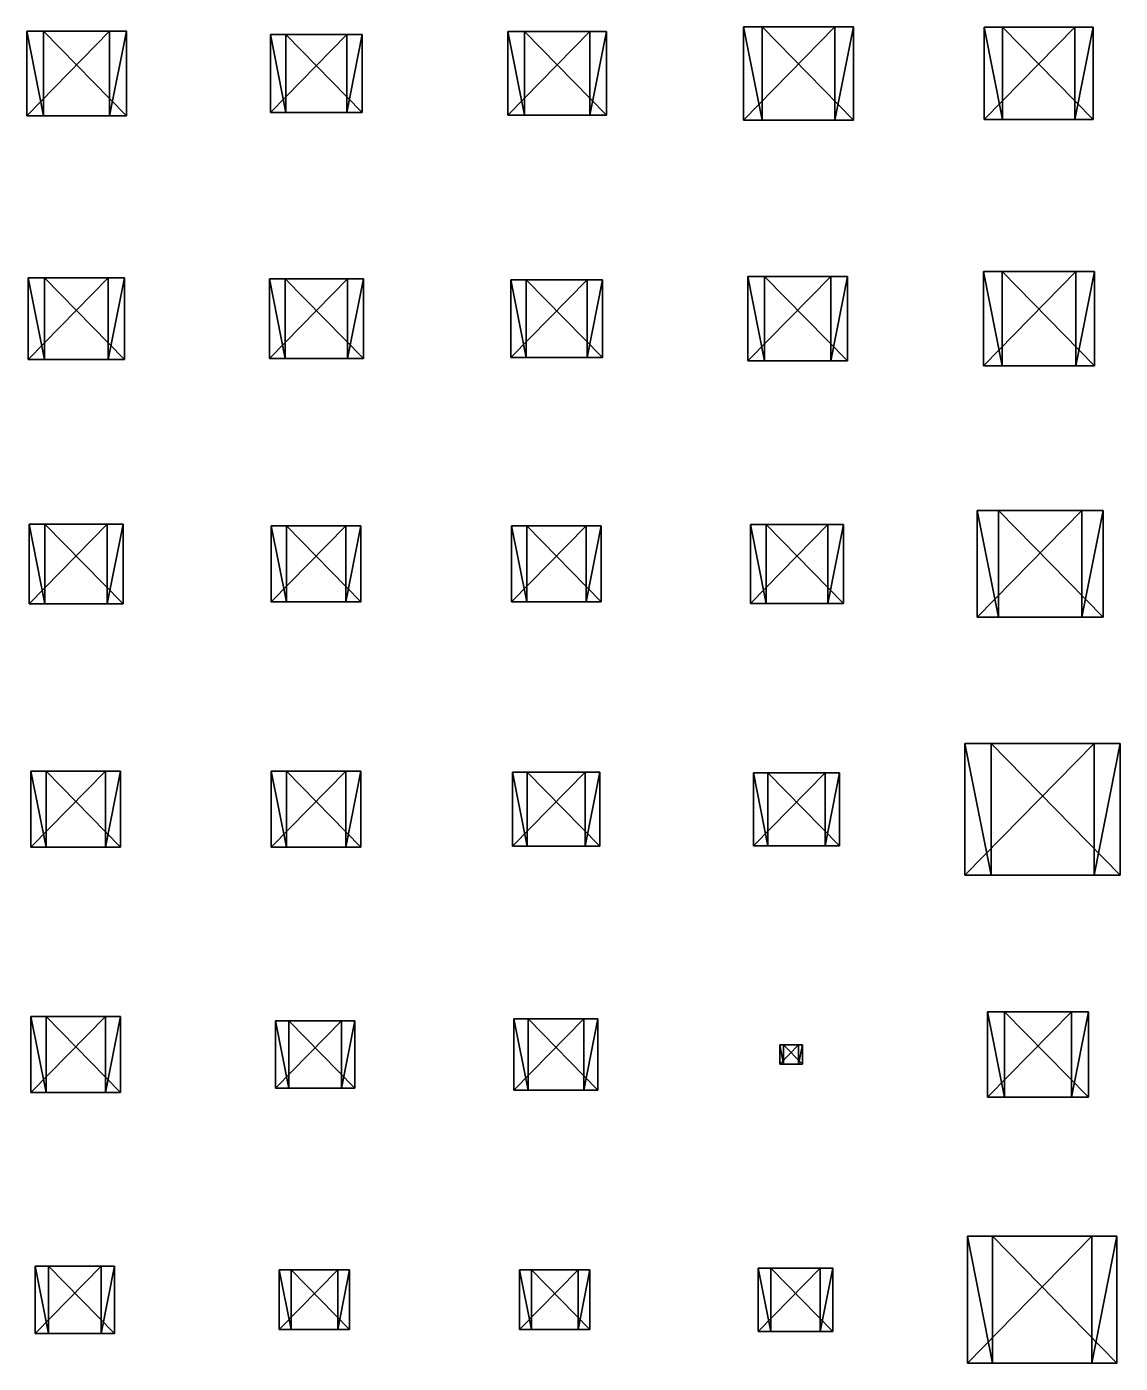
# Model space of a CAD drawing. Header units: metres. Extents: x -316 to 301, y -240 to 227.
# Drawn here: x -226 to -145.7, y -109.7 to -11.6 of the extents above; entities that cross this region are included whole.
import ezdxf

# ---------------------------------------------------------------- set-up
doc = ezdxf.new("R2010")
doc.units = ezdxf.units.M

msp = doc.modelspace()

# ---------------------------------------------------------------- linework, layer by layer
for points in [[(-173.40509, -18.423529, -445.40845), (-173.40509, -11.57647, -445.40845), (-166.69452, -11.57647, -446.76874), (-166.69441, -11.57637, -446.76865)], [(-172.0448, -18.423529, -438.69788), (-172.0448, -11.57647, -438.69788), (-173.40509, -11.57647, -445.40845), (-173.40498, -11.57637, -445.40836)], [(-173.40509, -11.57647, -445.40845), (-172.0448, -11.57647, -438.69788), (-165.33423, -11.57647, -440.05817), (-165.33412, -11.57637, -440.05807)], [(-165.33423, -11.57647, -440.05817), (-166.69452, -11.57647, -446.76874), (-173.40509, -11.57647, -445.40845), (-173.40498, -11.57637, -445.40836)], [(-166.69452, -11.57647, -446.76874), (-166.69452, -18.423529, -446.76874), (-173.40509, -18.423529, -445.40845), (-173.40498, -18.42343, -445.40836)], [(-173.40509, -11.57647, -445.40845), (-173.40509, -18.423529, -445.40845), (-172.0448, -18.423529, -438.69788), (-172.0447, -18.42343, -438.69778)], [(-165.33423, -18.423529, -440.05817), (-165.33423, -11.57647, -440.05817), (-172.0448, -11.57647, -438.69788), (-172.0447, -11.57637, -438.69778)], [(-172.0448, -11.57647, -438.69788), (-172.0448, -18.423529, -438.69788), (-165.33423, -18.423529, -440.05817), (-165.33412, -18.42343, -440.05807)], [(-166.69452, -18.423529, -446.76874), (-166.69452, -11.57647, -446.76874), (-165.33423, -11.57647, -440.05817), (-165.33412, -11.57637, -440.05807)], [(-165.33423, -11.57647, -440.05817), (-165.33423, -18.423529, -440.05817), (-166.69452, -18.423529, -446.76874), (-166.69441, -18.42343, -446.76865)], [(-155.72931, -18.388235, -448.99152), (-155.72931, -11.611765, -448.99152), (-149.08792, -11.611765, -450.3378), (-149.08781, -11.611665, -450.3377)], [(-154.38303, -18.388235, -442.35013), (-154.38303, -11.611765, -442.35013), (-155.72931, -11.611765, -448.99152), (-155.7292, -11.611665, -448.99142)], [(-155.72931, -11.611765, -448.99152), (-154.38303, -11.611765, -442.35013), (-147.74164, -11.611765, -443.6964), (-147.74153, -11.611665, -443.69632)], [(-147.74164, -11.611765, -443.6964), (-149.08792, -11.611765, -450.3378), (-155.72931, -11.611765, -448.99152), (-155.7292, -11.611665, -448.99142)], [(-149.08792, -11.611765, -450.3378), (-149.08792, -18.388235, -450.3378), (-155.72931, -18.388235, -448.99152), (-155.7292, -18.388136, -448.99142)], [(-155.72931, -11.611765, -448.99152), (-155.72931, -18.388235, -448.99152), (-154.38303, -18.388235, -442.35013), (-154.38292, -18.388136, -442.35004)], [(-147.74164, -18.388235, -443.6964), (-147.74164, -11.611765, -443.6964), (-154.38303, -11.611765, -442.35013), (-154.38292, -11.611665, -442.35004)], [(-154.38303, -11.611765, -442.35013), (-154.38303, -18.388235, -442.35013), (-147.74164, -18.388235, -443.6964), (-147.74153, -18.388136, -443.69632)], [(-149.08792, -18.388235, -450.3378), (-149.08792, -11.611765, -450.3378), (-147.74164, -11.611765, -443.6964), (-147.74153, -11.611665, -443.69632)], [(-147.74164, -11.611765, -443.6964), (-147.74164, -18.388235, -443.6964), (-149.08792, -18.388235, -450.3378), (-149.08781, -18.388136, -450.3377)], [(-226.01736, -18.105883, -434.74344), (-226.01736, -11.894117, -434.74344), (-219.92943, -11.894117, -435.9775), (-219.92932, -11.894017, -435.97742)], [(-224.78328, -18.105883, -428.6555), (-224.78328, -11.894117, -428.6555), (-226.01736, -11.894117, -434.74344), (-226.01726, -11.894017, -434.74335)], [(-226.01736, -11.894117, -434.74344), (-224.78328, -11.894117, -428.6555), (-218.69534, -11.894117, -429.88956), (-218.69524, -11.894017, -429.88947)], [(-218.69534, -11.894117, -429.88956), (-219.92943, -11.894117, -435.9775), (-226.01736, -11.894117, -434.74344), (-226.01726, -11.894017, -434.74335)], [(-219.92943, -11.894117, -435.9775), (-219.92943, -18.105883, -435.9775), (-226.01736, -18.105883, -434.74344), (-226.01726, -18.105783, -434.74335)], [(-226.01736, -11.894117, -434.74344), (-226.01736, -18.105883, -434.74344), (-224.78328, -18.105883, -428.6555), (-224.78317, -18.105783, -428.6554)], [(-218.69534, -18.105883, -429.88956), (-218.69534, -11.894117, -429.88956), (-224.78328, -11.894117, -428.6555), (-224.78317, -11.894017, -428.6554)], [(-224.78328, -11.894117, -428.6555), (-224.78328, -18.105883, -428.6555), (-218.69534, -18.105883, -429.88956), (-218.69524, -18.105783, -429.88947)], [(-219.92943, -18.105883, -435.9775), (-219.92943, -11.894117, -435.9775), (-218.69534, -11.894117, -429.88956), (-218.69524, -11.894017, -429.88947)], [(-218.69534, -11.894117, -429.88956), (-218.69534, -18.105883, -429.88956), (-219.92943, -18.105883, -435.9775), (-219.92932, -18.105783, -435.97742)], [(-208.13405, -17.858824, -438.36856), (-208.13405, -12.141176, -438.36856), (-202.53038, -12.141176, -439.5045), (-202.53027, -12.141076, -439.5044)], [(-206.99812, -17.858824, -432.76486), (-206.99812, -12.141176, -432.76486), (-208.13405, -12.141176, -438.36856), (-208.13394, -12.141076, -438.36847)], [(-208.13405, -12.141176, -438.36856), (-206.99812, -12.141176, -432.76486), (-201.39445, -12.141176, -433.9008), (-201.39435, -12.141076, -433.9007)], [(-201.39445, -12.141176, -433.9008), (-202.53038, -12.141176, -439.5045), (-208.13405, -12.141176, -438.36856), (-208.13394, -12.141076, -438.36847)], [(-202.53038, -12.141176, -439.5045), (-202.53038, -17.858824, -439.5045), (-208.13405, -17.858824, -438.36856), (-208.13394, -17.858725, -438.36847)], [(-208.13405, -12.141176, -438.36856), (-208.13405, -17.858824, -438.36856), (-206.99812, -17.858824, -432.76486), (-206.99802, -17.858725, -432.76477)], [(-201.39445, -17.858824, -433.9008), (-201.39445, -12.141176, -433.9008), (-206.99812, -12.141176, -432.76486), (-206.99802, -12.141076, -432.76477)], [(-206.99812, -12.141176, -432.76486), (-206.99812, -17.858824, -432.76486), (-201.39445, -17.858824, -433.9008), (-201.39435, -17.858725, -433.9007)], [(-202.53038, -17.858824, -439.5045), (-202.53038, -12.141176, -439.5045), (-201.39445, -12.141176, -433.9008), (-201.39435, -12.141076, -433.9007)], [(-201.39445, -12.141176, -433.9008), (-201.39445, -17.858824, -433.9008), (-202.53038, -17.858824, -439.5045), (-202.53027, -17.858725, -439.5044)], [(-190.7004, -18.07059, -441.90253), (-190.7004, -11.929412, -441.90253), (-184.68163, -11.929412, -443.1226), (-184.68152, -11.929312, -443.1225)], [(-189.48033, -18.07059, -435.88376), (-189.48033, -11.929412, -435.88376), (-190.7004, -11.929412, -441.90253), (-190.70029, -11.929312, -441.90244)], [(-190.7004, -11.929412, -441.90253), (-189.48033, -11.929412, -435.88376), (-183.46156, -11.929412, -437.10382), (-183.46146, -11.929312, -437.10373)], [(-183.46156, -11.929412, -437.10382), (-184.68163, -11.929412, -443.1226), (-190.7004, -11.929412, -441.90253), (-190.70029, -11.929312, -441.90244)], [(-184.68163, -11.929412, -443.1226), (-184.68163, -18.07059, -443.1226), (-190.7004, -18.07059, -441.90253), (-190.70029, -18.07049, -441.90244)], [(-190.7004, -11.929412, -441.90253), (-190.7004, -18.07059, -441.90253), (-189.48033, -18.07059, -435.88376), (-189.48022, -18.07049, -435.88367)], [(-183.46156, -18.07059, -437.10382), (-183.46156, -11.929412, -437.10382), (-189.48033, -11.929412, -435.88376), (-189.48022, -11.929312, -435.88367)], [(-189.48033, -11.929412, -435.88376), (-189.48033, -18.07059, -435.88376), (-183.46156, -18.07059, -437.10382), (-183.46146, -18.07049, -437.10373)], [(-184.68163, -18.07059, -443.1226), (-184.68163, -11.929412, -443.1226), (-183.46156, -11.929412, -437.10382), (-183.46146, -11.929312, -437.10373)], [(-183.46156, -11.929412, -437.10382), (-183.46156, -18.07059, -437.10382), (-184.68163, -18.07059, -443.1226), (-184.68152, -18.07049, -443.1225)], [(-224.78328, -18.105883, -428.6555), (-226.01736, -18.105883, -434.74344), (-219.92943, -18.105883, -435.9775), (-219.92932, -18.105783, -435.97742)], [(-219.92943, -18.105883, -435.9775), (-218.69534, -18.105883, -429.88956), (-224.78328, -18.105883, -428.6555), (-224.78317, -18.105783, -428.6554)], [(-206.99812, -17.858824, -432.76486), (-208.13405, -17.858824, -438.36856), (-202.53038, -17.858824, -439.5045), (-202.53027, -17.858725, -439.5044)], [(-202.53038, -17.858824, -439.5045), (-201.39445, -17.858824, -433.9008), (-206.99812, -17.858824, -432.76486), (-206.99802, -17.858725, -432.76477)], [(-189.48033, -18.07059, -435.88376), (-190.7004, -18.07059, -441.90253), (-184.68163, -18.07059, -443.1226), (-184.68152, -18.07049, -443.1225)], [(-184.68163, -18.07059, -443.1226), (-183.46156, -18.07059, -437.10382), (-189.48033, -18.07059, -435.88376), (-189.48022, -18.07049, -435.88367)], [(-172.0448, -18.423529, -438.69788), (-173.40509, -18.423529, -445.40845), (-166.69452, -18.423529, -446.76874), (-166.69441, -18.42343, -446.76865)], [(-166.69452, -18.423529, -446.76874), (-165.33423, -18.423529, -440.05817), (-172.0448, -18.423529, -438.69788), (-172.0447, -18.42343, -438.69778)], [(-154.38303, -18.388235, -442.35013), (-155.72931, -18.388235, -448.99152), (-149.08792, -18.388235, -450.3378), (-149.08781, -18.388136, -450.3377)], [(-149.08792, -18.388235, -450.3378), (-147.74164, -18.388235, -443.6964), (-154.38303, -18.388235, -442.35013), (-154.38292, -18.388136, -442.35004)], [(-225.9136, -36, -434.76443), (-225.9136, -30, -434.76443), (-220.0332, -30, -435.95645), (-220.0331, -29.9999, -435.95636)], [(-224.72159, -36, -428.88406), (-224.72159, -30, -428.88406), (-225.9136, -30, -434.76443), (-225.9135, -29.9999, -434.76434)], [(-225.9136, -30, -434.76443), (-224.72159, -30, -428.88406), (-218.84119, -30, -430.07608), (-218.84108, -29.9999, -430.076)], [(-218.84119, -30, -430.07608), (-220.0332, -30, -435.95645), (-225.9136, -30, -434.76443), (-225.9135, -29.9999, -434.76434)], [(-220.0332, -30, -435.95645), (-220.0332, -36, -435.95645), (-225.9136, -36, -434.76443), (-225.9135, -35.9999, -434.76434)], [(-225.9136, -30, -434.76443), (-225.9136, -36, -434.76443), (-224.72159, -36, -428.88406), (-224.72148, -35.9999, -428.88397)], [(-218.84119, -36, -430.07608), (-218.84119, -30, -430.07608), (-224.72159, -30, -428.88406), (-224.72148, -29.9999, -428.88397)], [(-224.72159, -30, -428.88406), (-224.72159, -36, -428.88406), (-218.84119, -36, -430.07608), (-218.84108, -35.9999, -430.076)], [(-220.0332, -36, -435.95645), (-220.0332, -30, -435.95645), (-218.84119, -30, -430.07608), (-218.84108, -29.9999, -430.076)], [(-218.84119, -30, -430.07608), (-218.84119, -36, -430.07608), (-220.0332, -36, -435.95645), (-220.0331, -35.9999, -435.95636)], [(-208.20322, -35.929413, -438.35452), (-208.20322, -30.070587, -438.35452), (-202.46118, -30.070587, -439.5185), (-202.46107, -30.070488, -439.5184)], [(-207.03925, -35.929413, -432.6125), (-207.03925, -30.070587, -432.6125), (-208.20322, -30.070587, -438.35452), (-208.20311, -30.070488, -438.35443)], [(-208.20322, -30.070587, -438.35452), (-207.03925, -30.070587, -432.6125), (-201.29721, -30.070587, -433.77646), (-201.2971, -30.070488, -433.77637)], [(-201.29721, -30.070587, -433.77646), (-202.46118, -30.070587, -439.5185), (-208.20322, -30.070587, -438.35452), (-208.20311, -30.070488, -438.35443)], [(-202.46118, -30.070587, -439.5185), (-202.46118, -35.929413, -439.5185), (-208.20322, -35.929413, -438.35452), (-208.20311, -35.929314, -438.35443)], [(-208.20322, -30.070587, -438.35452), (-208.20322, -35.929413, -438.35452), (-207.03925, -35.929413, -432.6125), (-207.03914, -35.929314, -432.6124)], [(-201.29721, -35.929413, -433.77646), (-201.29721, -30.070587, -433.77646), (-207.03925, -30.070587, -432.6125), (-207.03914, -30.070488, -432.6124)], [(-207.03925, -30.070587, -432.6125), (-207.03925, -35.929413, -432.6125), (-201.29721, -35.929413, -433.77646), (-201.2971, -35.929314, -433.77637)], [(-202.46118, -35.929413, -439.5185), (-202.46118, -30.070587, -439.5185), (-201.29721, -30.070587, -433.77646), (-201.2971, -30.070488, -433.77637)], [(-201.29721, -30.070587, -433.77646), (-201.29721, -35.929413, -433.77646), (-202.46118, -35.929413, -439.5185), (-202.46107, -35.929314, -439.5184)], [(-190.49284, -35.85882, -441.9446), (-190.49284, -30.141176, -441.9446), (-184.88918, -30.141176, -443.08054), (-184.88907, -30.141077, -443.08044)], [(-189.35692, -35.85882, -436.3409), (-189.35692, -30.141176, -436.3409), (-190.49284, -30.141176, -441.9446), (-190.49274, -30.141077, -441.94452)], [(-190.49284, -30.141176, -441.9446), (-189.35692, -30.141176, -436.3409), (-183.75325, -30.141176, -437.47684), (-183.75314, -30.141077, -437.47675)], [(-183.75325, -30.141176, -437.47684), (-184.88918, -30.141176, -443.08054), (-190.49284, -30.141176, -441.9446), (-190.49274, -30.141077, -441.94452)], [(-184.88918, -30.141176, -443.08054), (-184.88918, -35.85882, -443.08054), (-190.49284, -35.85882, -441.9446), (-190.49274, -35.858723, -441.94452)], [(-190.49284, -30.141176, -441.9446), (-190.49284, -35.85882, -441.9446), (-189.35692, -35.85882, -436.3409), (-189.35681, -35.858723, -436.34082)], [(-183.75325, -35.85882, -437.47684), (-183.75325, -30.141176, -437.47684), (-189.35692, -30.141176, -436.3409), (-189.35681, -30.141077, -436.34082)], [(-189.35692, -30.141176, -436.3409), (-189.35692, -35.85882, -436.3409), (-183.75325, -35.85882, -437.47684), (-183.75314, -35.858723, -437.47675)], [(-184.88918, -35.85882, -443.08054), (-184.88918, -30.141176, -443.08054), (-183.75325, -30.141176, -437.47684), (-183.75314, -30.141077, -437.47675)], [(-183.75325, -30.141176, -437.47684), (-183.75325, -35.85882, -437.47684), (-184.88918, -35.85882, -443.08054), (-184.88907, -35.858723, -443.08044)], [(-173.09377, -36.10588, -445.4716), (-173.09377, -29.894117, -445.4716), (-167.00583, -29.894117, -446.70566), (-167.00572, -29.894018, -446.70557)], [(-171.85968, -36.10588, -439.38364), (-171.85968, -29.894117, -439.38364), (-173.09377, -29.894117, -445.4716), (-173.09366, -29.894018, -445.4715)], [(-173.09377, -29.894117, -445.4716), (-171.85968, -29.894117, -439.38364), (-165.77174, -29.894117, -440.6177), (-165.77164, -29.894018, -440.6176)], [(-165.77174, -29.894117, -440.6177), (-167.00583, -29.894117, -446.70566), (-173.09377, -29.894117, -445.4716), (-173.09366, -29.894018, -445.4715)], [(-167.00583, -29.894117, -446.70566), (-167.00583, -36.10588, -446.70566), (-173.09377, -36.10588, -445.4716), (-173.09366, -36.10578, -445.4715)], [(-173.09377, -29.894117, -445.4716), (-173.09377, -36.10588, -445.4716), (-171.85968, -36.10588, -439.38364), (-171.85957, -36.10578, -439.38354)], [(-165.77174, -36.10588, -440.6177), (-165.77174, -29.894117, -440.6177), (-171.85968, -29.894117, -439.38364), (-171.85957, -29.894018, -439.38354)], [(-171.85968, -29.894117, -439.38364), (-171.85968, -36.10588, -439.38364), (-165.77174, -36.10588, -440.6177), (-165.77164, -36.10578, -440.6176)], [(-167.00583, -36.10588, -446.70566), (-167.00583, -29.894117, -446.70566), (-165.77174, -29.894117, -440.6177), (-165.77164, -29.894018, -440.6176)], [(-165.77174, -29.894117, -440.6177), (-165.77174, -36.10588, -440.6177), (-167.00583, -36.10588, -446.70566), (-167.00572, -36.10578, -446.70557)], [(-155.7985, -36.458824, -448.9775), (-155.7985, -29.541176, -448.9775), (-149.01874, -29.541176, -450.3518), (-149.01863, -29.541077, -450.3517)], [(-154.42416, -36.458824, -442.19775), (-154.42416, -29.541176, -442.19775), (-155.7985, -29.541176, -448.9775), (-155.79839, -29.541077, -448.97742)], [(-155.7985, -29.541176, -448.9775), (-154.42416, -29.541176, -442.19775), (-147.64441, -29.541176, -443.57205), (-147.6443, -29.541077, -443.57196)], [(-147.64441, -29.541176, -443.57205), (-149.01874, -29.541176, -450.3518), (-155.7985, -29.541176, -448.9775), (-155.79839, -29.541077, -448.97742)], [(-149.01874, -29.541176, -450.3518), (-149.01874, -36.458824, -450.3518), (-155.7985, -36.458824, -448.9775), (-155.79839, -36.458725, -448.97742)], [(-155.7985, -29.541176, -448.9775), (-155.7985, -36.458824, -448.9775), (-154.42416, -36.458824, -442.19775), (-154.42406, -36.458725, -442.19766)], [(-147.64441, -36.458824, -443.57205), (-147.64441, -29.541176, -443.57205), (-154.42416, -29.541176, -442.19775), (-154.42406, -29.541077, -442.19766)], [(-154.42416, -29.541176, -442.19775), (-154.42416, -36.458824, -442.19775), (-147.64441, -36.458824, -443.57205), (-147.6443, -36.458725, -443.57196)], [(-149.01874, -36.458824, -450.3518), (-149.01874, -29.541176, -450.3518), (-147.64441, -29.541176, -443.57205), (-147.6443, -29.541077, -443.57196)], [(-147.64441, -29.541176, -443.57205), (-147.64441, -36.458824, -443.57205), (-149.01874, -36.458824, -450.3518), (-149.01863, -36.458725, -450.3517)], [(-224.72159, -36, -428.88406), (-225.9136, -36, -434.76443), (-220.0332, -36, -435.95645), (-220.0331, -35.9999, -435.95636)], [(-220.0332, -36, -435.95645), (-218.84119, -36, -430.07608), (-224.72159, -36, -428.88406), (-224.72148, -35.9999, -428.88397)], [(-207.03925, -35.929413, -432.6125), (-208.20322, -35.929413, -438.35452), (-202.46118, -35.929413, -439.5185), (-202.46107, -35.929314, -439.5184)], [(-202.46118, -35.929413, -439.5185), (-201.29721, -35.929413, -433.77646), (-207.03925, -35.929413, -432.6125), (-207.03914, -35.929314, -432.6124)], [(-189.35692, -35.85882, -436.3409), (-190.49284, -35.85882, -441.9446), (-184.88918, -35.85882, -443.08054), (-184.88907, -35.858723, -443.08044)], [(-184.88918, -35.85882, -443.08054), (-183.75325, -35.85882, -437.47684), (-189.35692, -35.85882, -436.3409), (-189.35681, -35.858723, -436.34082)], [(-171.85968, -36.10588, -439.38364), (-173.09377, -36.10588, -445.4716), (-167.00583, -36.10588, -446.70566), (-167.00572, -36.10578, -446.70557)], [(-167.00583, -36.10588, -446.70566), (-165.77174, -36.10588, -440.6177), (-171.85968, -36.10588, -439.38364), (-171.85957, -36.10578, -439.38354)], [(-154.42416, -36.458824, -442.19775), (-155.7985, -36.458824, -448.9775), (-149.01874, -36.458824, -450.3518), (-149.01863, -36.458725, -450.3517)], [(-149.01874, -36.458824, -450.3518), (-147.64441, -36.458824, -443.57205), (-154.42416, -36.458824, -442.19775), (-154.42406, -36.458725, -442.19766)], [(-156.24817, -54.91765, -448.88635), (-156.24817, -47.08235, -448.88635), (-148.56906, -47.08235, -450.44296), (-148.56895, -47.082253, -450.44287)], [(-154.69153, -54.91765, -441.20724), (-154.69153, -47.08235, -441.20724), (-156.24817, -47.08235, -448.88635), (-156.24806, -47.082253, -448.88626)], [(-156.24817, -47.08235, -448.88635), (-154.69153, -47.08235, -441.20724), (-147.01242, -47.08235, -442.76385), (-147.01231, -47.082253, -442.76376)], [(-147.01242, -47.08235, -442.76385), (-148.56906, -47.08235, -450.44296), (-156.24817, -47.08235, -448.88635), (-156.24806, -47.082253, -448.88626)], [(-148.56906, -47.08235, -450.44296), (-148.56906, -54.91765, -450.44296), (-156.24817, -54.91765, -448.88635), (-156.24806, -54.91755, -448.88626)], [(-156.24817, -47.08235, -448.88635), (-156.24817, -54.91765, -448.88635), (-154.69153, -54.91765, -441.20724), (-154.69142, -54.91755, -441.20715)], [(-147.01242, -54.91765, -442.76385), (-147.01242, -47.08235, -442.76385), (-154.69153, -47.08235, -441.20724), (-154.69142, -47.082253, -441.20715)], [(-154.69153, -47.08235, -441.20724), (-154.69153, -54.91765, -441.20724), (-147.01242, -54.91765, -442.76385), (-147.01231, -54.91755, -442.76376)], [(-148.56906, -54.91765, -450.44296), (-148.56906, -47.08235, -450.44296), (-147.01242, -47.08235, -442.76385), (-147.01231, -47.082253, -442.76376)], [(-147.01242, -47.08235, -442.76385), (-147.01242, -54.91765, -442.76385), (-148.56906, -54.91765, -450.44296), (-148.56895, -54.91755, -450.44287)], [(-225.84442, -53.929413, -434.77847), (-225.84442, -48.070587, -434.77847), (-220.10239, -48.070587, -435.94244), (-220.10228, -48.070488, -435.94235)], [(-224.68045, -53.929413, -429.03644), (-224.68045, -48.070587, -429.03644), (-225.84442, -48.070587, -434.77847), (-225.84431, -48.070488, -434.77838)], [(-225.84442, -48.070587, -434.77847), (-224.68045, -48.070587, -429.03644), (-218.93842, -48.070587, -430.2004), (-218.93831, -48.070488, -430.20032)], [(-218.93842, -48.070587, -430.2004), (-220.10239, -48.070587, -435.94244), (-225.84442, -48.070587, -434.77847), (-225.84431, -48.070488, -434.77838)], [(-220.10239, -48.070587, -435.94244), (-220.10239, -53.929413, -435.94244), (-225.84442, -53.929413, -434.77847), (-225.84431, -53.929314, -434.77838)], [(-225.84442, -48.070587, -434.77847), (-225.84442, -53.929413, -434.77847), (-224.68045, -53.929413, -429.03644), (-224.68034, -53.929314, -429.03635)], [(-218.93842, -53.929413, -430.2004), (-218.93842, -48.070587, -430.2004), (-224.68045, -48.070587, -429.03644), (-224.68034, -48.070488, -429.03635)], [(-224.68045, -48.070587, -429.03644), (-224.68045, -53.929413, -429.03644), (-218.93842, -53.929413, -430.2004), (-218.93831, -53.929314, -430.20032)], [(-220.10239, -53.929413, -435.94244), (-220.10239, -48.070587, -435.94244), (-218.93842, -48.070587, -430.2004), (-218.93831, -48.070488, -430.20032)], [(-218.93842, -48.070587, -430.2004), (-218.93842, -53.929413, -430.2004), (-220.10239, -53.929413, -435.94244), (-220.10228, -53.929314, -435.94235)], [(-208.06485, -53.788235, -438.38257), (-208.06485, -48.211765, -438.38257), (-202.59953, -48.211765, -439.49045), (-202.59943, -48.211666, -439.49036)], [(-206.95699, -53.788235, -432.91727), (-206.95699, -48.211765, -432.91727), (-208.06485, -48.211765, -438.38257), (-208.06474, -48.211666, -438.38248)], [(-208.06485, -48.211765, -438.38257), (-206.95699, -48.211765, -432.91727), (-201.49167, -48.211765, -434.02515), (-201.49156, -48.211666, -434.02505)], [(-201.49167, -48.211765, -434.02515), (-202.59953, -48.211765, -439.49045), (-208.06485, -48.211765, -438.38257), (-208.06474, -48.211666, -438.38248)], [(-202.59953, -48.211765, -439.49045), (-202.59953, -53.788235, -439.49045), (-208.06485, -53.788235, -438.38257), (-208.06474, -53.788136, -438.38248)], [(-208.06485, -48.211765, -438.38257), (-208.06485, -53.788235, -438.38257), (-206.95699, -53.788235, -432.91727), (-206.95688, -53.788136, -432.91718)], [(-201.49167, -53.788235, -434.02515), (-201.49167, -48.211765, -434.02515), (-206.95699, -48.211765, -432.91727), (-206.95688, -48.211666, -432.91718)], [(-206.95699, -48.211765, -432.91727), (-206.95699, -53.788235, -432.91727), (-201.49167, -53.788235, -434.02515), (-201.49156, -53.788136, -434.02505)], [(-202.59953, -53.788235, -439.49045), (-202.59953, -48.211765, -439.49045), (-201.49167, -48.211765, -434.02515), (-201.49156, -48.211666, -434.02505)], [(-201.49167, -48.211765, -434.02515), (-201.49167, -53.788235, -434.02515), (-202.59953, -53.788235, -439.49045), (-202.59943, -53.788136, -439.49036)], [(-190.42366, -53.788235, -441.95862), (-190.42366, -48.211765, -441.95862), (-184.95834, -48.211765, -443.0665), (-184.95824, -48.211666, -443.0664)], [(-189.3158, -53.788235, -436.49332), (-189.3158, -48.211765, -436.49332), (-190.42366, -48.211765, -441.95862), (-190.42355, -48.211666, -441.95853)], [(-190.42366, -48.211765, -441.95862), (-189.3158, -48.211765, -436.49332), (-183.85048, -48.211765, -437.6012), (-183.85037, -48.211666, -437.6011)], [(-183.85048, -48.211765, -437.6012), (-184.95834, -48.211765, -443.0665), (-190.42366, -48.211765, -441.95862), (-190.42355, -48.211666, -441.95853)], [(-184.95834, -48.211765, -443.0665), (-184.95834, -53.788235, -443.0665), (-190.42366, -53.788235, -441.95862), (-190.42355, -53.788136, -441.95853)], [(-190.42366, -48.211765, -441.95862), (-190.42366, -53.788235, -441.95862), (-189.3158, -53.788235, -436.49332), (-189.31569, -53.788136, -436.49323)], [(-183.85048, -53.788235, -437.6012), (-183.85048, -48.211765, -437.6012), (-189.3158, -48.211765, -436.49332), (-189.31569, -48.211666, -436.49323)], [(-189.3158, -48.211765, -436.49332), (-189.3158, -53.788235, -436.49332), (-183.85048, -53.788235, -437.6012), (-183.85037, -53.788136, -437.6011)], [(-184.95834, -53.788235, -443.0665), (-184.95834, -48.211765, -443.0665), (-183.85048, -48.211765, -437.6012), (-183.85037, -48.211666, -437.6011)], [(-183.85048, -48.211765, -437.6012), (-183.85048, -53.788235, -437.6012), (-184.95834, -53.788235, -443.0665), (-184.95824, -53.788136, -443.0664)], [(-172.88625, -53.89412, -445.5136), (-172.88625, -48.10588, -445.5136), (-167.21338, -48.10588, -446.66357), (-167.21327, -48.10578, -446.66348)], [(-171.7363, -53.89412, -439.84076), (-171.7363, -48.10588, -439.84076), (-172.88625, -48.10588, -445.5136), (-172.88614, -48.10578, -445.51352)], [(-172.88625, -48.10588, -445.5136), (-171.7363, -48.10588, -439.84076), (-166.06343, -48.10588, -440.99072), (-166.06332, -48.10578, -440.99063)], [(-166.06343, -48.10588, -440.99072), (-167.21338, -48.10588, -446.66357), (-172.88625, -48.10588, -445.5136), (-172.88614, -48.10578, -445.51352)], [(-167.21338, -48.10588, -446.66357), (-167.21338, -53.89412, -446.66357), (-172.88625, -53.89412, -445.5136), (-172.88614, -53.89402, -445.51352)], [(-172.88625, -48.10588, -445.5136), (-172.88625, -53.89412, -445.5136), (-171.7363, -53.89412, -439.84076), (-171.73619, -53.89402, -439.84067)], [(-166.06343, -53.89412, -440.99072), (-166.06343, -48.10588, -440.99072), (-171.7363, -48.10588, -439.84076), (-171.73619, -48.10578, -439.84067)], [(-171.7363, -48.10588, -439.84076), (-171.7363, -53.89412, -439.84076), (-166.06343, -53.89412, -440.99072), (-166.06332, -53.89402, -440.99063)], [(-167.21338, -53.89412, -446.66357), (-167.21338, -48.10588, -446.66357), (-166.06343, -48.10588, -440.99072), (-166.06332, -48.10578, -440.99063)], [(-166.06343, -48.10588, -440.99072), (-166.06343, -53.89412, -440.99072), (-167.21338, -53.89412, -446.66357), (-167.21327, -53.89402, -446.66348)], [(-224.68045, -53.929413, -429.03644), (-225.84442, -53.929413, -434.77847), (-220.10239, -53.929413, -435.94244), (-220.10228, -53.929314, -435.94235)], [(-220.10239, -53.929413, -435.94244), (-218.93842, -53.929413, -430.2004), (-224.68045, -53.929413, -429.03644), (-224.68034, -53.929314, -429.03635)], [(-206.95699, -53.788235, -432.91727), (-208.06485, -53.788235, -438.38257), (-202.59953, -53.788235, -439.49045), (-202.59943, -53.788136, -439.49036)], [(-202.59953, -53.788235, -439.49045), (-201.49167, -53.788235, -434.02515), (-206.95699, -53.788235, -432.91727), (-206.95688, -53.788136, -432.91718)], [(-189.3158, -53.788235, -436.49332), (-190.42366, -53.788235, -441.95862), (-184.95834, -53.788235, -443.0665), (-184.95824, -53.788136, -443.0664)], [(-184.95834, -53.788235, -443.0665), (-183.85048, -53.788235, -437.6012), (-189.3158, -53.788235, -436.49332), (-189.31569, -53.788136, -436.49323)], [(-171.7363, -53.89412, -439.84076), (-172.88625, -53.89412, -445.5136), (-167.21338, -53.89412, -446.66357), (-167.21327, -53.89402, -446.66348)], [(-167.21338, -53.89412, -446.66357), (-166.06343, -53.89412, -440.99072), (-171.7363, -53.89412, -439.84076), (-171.73619, -53.89402, -439.84067)], [(-154.69153, -54.91765, -441.20724), (-156.24817, -54.91765, -448.88635), (-148.56906, -54.91765, -450.44296), (-148.56895, -54.91755, -450.44287)], [(-148.56906, -54.91765, -450.44296), (-147.01242, -54.91765, -442.76385), (-154.69153, -54.91765, -441.20724), (-154.69142, -54.91755, -441.20715)], [(-157.14754, -73.8353, -448.70404), (-157.14754, -64.1647, -448.70404), (-147.66971, -64.1647, -450.62527), (-147.6696, -64.164604, -450.62518)], [(-155.22629, -73.8353, -439.22623), (-155.22629, -64.1647, -439.22623), (-157.14754, -64.1647, -448.70404), (-157.14743, -64.164604, -448.70395)], [(-157.14754, -64.1647, -448.70404), (-155.22629, -64.1647, -439.22623), (-145.74846, -64.1647, -441.14746), (-145.74835, -64.164604, -441.14737)], [(-145.74846, -64.1647, -441.14746), (-147.66971, -64.1647, -450.62527), (-157.14754, -64.1647, -448.70404), (-157.14743, -64.164604, -448.70395)], [(-147.66971, -64.1647, -450.62527), (-147.66971, -73.8353, -450.62527), (-157.14754, -73.8353, -448.70404), (-157.14743, -73.8352, -448.70395)], [(-157.14754, -64.1647, -448.70404), (-157.14754, -73.8353, -448.70404), (-155.22629, -73.8353, -439.22623), (-155.22618, -73.8352, -439.22614)], [(-145.74846, -73.8353, -441.14746), (-145.74846, -64.1647, -441.14746), (-155.22629, -64.1647, -439.22623), (-155.22618, -64.164604, -439.22614)], [(-155.22629, -64.1647, -439.22623), (-155.22629, -73.8353, -439.22623), (-145.74846, -73.8353, -441.14746), (-145.74835, -73.8352, -441.14737)], [(-147.66971, -73.8353, -450.62527), (-147.66971, -64.1647, -450.62527), (-145.74846, -64.1647, -441.14746), (-145.74835, -64.164604, -441.14737)], [(-145.74846, -64.1647, -441.14746), (-145.74846, -73.8353, -441.14746), (-147.66971, -73.8353, -450.62527), (-147.6696, -73.8352, -450.62518)], [(-225.70605, -71.78824, -434.80652), (-225.70605, -66.21176, -434.80652), (-220.24074, -66.21176, -435.9144), (-220.24063, -66.21166, -435.9143)], [(-224.59819, -71.78824, -429.34122), (-224.59819, -66.21176, -429.34122), (-225.70605, -66.21176, -434.80652), (-225.70595, -66.21166, -434.80643)], [(-225.70605, -66.21176, -434.80652), (-224.59819, -66.21176, -429.34122), (-219.13287, -66.21176, -430.4491), (-219.13277, -66.21166, -430.449)], [(-219.13287, -66.21176, -430.4491), (-220.24074, -66.21176, -435.9144), (-225.70605, -66.21176, -434.80652), (-225.70595, -66.21166, -434.80643)], [(-220.24074, -66.21176, -435.9144), (-220.24074, -71.78824, -435.9144), (-225.70605, -71.78824, -434.80652), (-225.70595, -71.78814, -434.80643)], [(-225.70605, -66.21176, -434.80652), (-225.70605, -71.78824, -434.80652), (-224.59819, -71.78824, -429.34122), (-224.59808, -71.78814, -429.34113)], [(-219.13287, -71.78824, -430.4491), (-219.13287, -66.21176, -430.4491), (-224.59819, -66.21176, -429.34122), (-224.59808, -66.21166, -429.34113)], [(-224.59819, -66.21176, -429.34122), (-224.59819, -71.78824, -429.34122), (-219.13287, -71.78824, -430.4491), (-219.13277, -71.78814, -430.449)], [(-220.24074, -71.78824, -435.9144), (-220.24074, -66.21176, -435.9144), (-219.13287, -66.21176, -430.4491), (-219.13277, -66.21166, -430.449)], [(-219.13287, -66.21176, -430.4491), (-219.13287, -71.78824, -430.4491), (-220.24074, -71.78824, -435.9144), (-220.24063, -71.78814, -435.9143)], [(-208.06485, -71.78824, -438.38257), (-208.06485, -66.21176, -438.38257), (-202.59953, -66.21176, -439.49045), (-202.59943, -66.21166, -439.49036)], [(-206.95699, -71.78824, -432.91727), (-206.95699, -66.21176, -432.91727), (-208.06485, -66.21176, -438.38257), (-208.06474, -66.21166, -438.38248)], [(-208.06485, -66.21176, -438.38257), (-206.95699, -66.21176, -432.91727), (-201.49167, -66.21176, -434.02515), (-201.49156, -66.21166, -434.02505)], [(-201.49167, -66.21176, -434.02515), (-202.59953, -66.21176, -439.49045), (-208.06485, -66.21176, -438.38257), (-208.06474, -66.21166, -438.38248)], [(-202.59953, -66.21176, -439.49045), (-202.59953, -71.78824, -439.49045), (-208.06485, -71.78824, -438.38257), (-208.06474, -71.78814, -438.38248)], [(-208.06485, -66.21176, -438.38257), (-208.06485, -71.78824, -438.38257), (-206.95699, -71.78824, -432.91727), (-206.95688, -71.78814, -432.91718)], [(-201.49167, -71.78824, -434.02515), (-201.49167, -66.21176, -434.02515), (-206.95699, -66.21176, -432.91727), (-206.95688, -66.21166, -432.91718)], [(-206.95699, -66.21176, -432.91727), (-206.95699, -71.78824, -432.91727), (-201.49167, -71.78824, -434.02515), (-201.49156, -71.78814, -434.02505)], [(-202.59953, -71.78824, -439.49045), (-202.59953, -66.21176, -439.49045), (-201.49167, -66.21176, -434.02515), (-201.49156, -66.21166, -434.02505)], [(-201.49167, -66.21176, -434.02515), (-201.49167, -71.78824, -434.02515), (-202.59953, -71.78824, -439.49045), (-202.59943, -71.78814, -439.49036)], [(-190.35448, -71.71764, -441.97266), (-190.35448, -66.28236, -441.97266), (-185.02753, -66.28236, -443.0525), (-185.02742, -66.28226, -443.0524)], [(-189.27466, -71.71764, -436.6457), (-189.27466, -66.28236, -436.6457), (-190.35448, -66.28236, -441.97266), (-190.35437, -66.28226, -441.97256)], [(-190.35448, -66.28236, -441.97266), (-189.27466, -66.28236, -436.6457), (-183.94771, -66.28236, -437.72552), (-183.9476, -66.28226, -437.72543)], [(-183.94771, -66.28236, -437.72552), (-185.02753, -66.28236, -443.0525), (-190.35448, -66.28236, -441.97266), (-190.35437, -66.28226, -441.97256)], [(-185.02753, -66.28236, -443.0525), (-185.02753, -71.71764, -443.0525), (-190.35448, -71.71764, -441.97266), (-190.35437, -71.717545, -441.97256)], [(-190.35448, -66.28236, -441.97266), (-190.35448, -71.71764, -441.97266), (-189.27466, -71.71764, -436.6457), (-189.27455, -71.717545, -436.6456)], [(-183.94771, -71.71764, -437.72552), (-183.94771, -66.28236, -437.72552), (-189.27466, -66.28236, -436.6457), (-189.27455, -66.28226, -436.6456)], [(-189.27466, -66.28236, -436.6457), (-189.27466, -71.71764, -436.6457), (-183.94771, -71.71764, -437.72552), (-183.9476, -71.717545, -437.72543)], [(-185.02753, -71.71764, -443.0525), (-185.02753, -66.28236, -443.0525), (-183.94771, -66.28236, -437.72552), (-183.9476, -66.28226, -437.72543)], [(-183.94771, -66.28236, -437.72552), (-183.94771, -71.71764, -437.72552), (-185.02753, -71.71764, -443.0525), (-185.02742, -71.717545, -443.0524)], [(-172.6787, -71.68235, -445.5557), (-172.6787, -66.31765, -445.5557), (-167.42093, -66.31765, -446.6215), (-167.42082, -66.31755, -446.6214)], [(-171.61288, -71.68235, -440.29794), (-171.61288, -66.31765, -440.29794), (-172.6787, -66.31765, -445.5557), (-172.67859, -66.31755, -445.5556)], [(-172.6787, -66.31765, -445.5557), (-171.61288, -66.31765, -440.29794), (-166.35512, -66.31765, -441.36374), (-166.35501, -66.31755, -441.36365)], [(-166.35512, -66.31765, -441.36374), (-167.42093, -66.31765, -446.6215), (-172.6787, -66.31765, -445.5557), (-172.67859, -66.31755, -445.5556)], [(-167.42093, -66.31765, -446.6215), (-167.42093, -71.68235, -446.6215), (-172.6787, -71.68235, -445.5557), (-172.67859, -71.68225, -445.5556)], [(-172.6787, -66.31765, -445.5557), (-172.6787, -71.68235, -445.5557), (-171.61288, -71.68235, -440.29794), (-171.61278, -71.68225, -440.29785)], [(-166.35512, -71.68235, -441.36374), (-166.35512, -66.31765, -441.36374), (-171.61288, -66.31765, -440.29794), (-171.61278, -66.31755, -440.29785)], [(-171.61288, -66.31765, -440.29794), (-171.61288, -71.68235, -440.29794), (-166.35512, -71.68235, -441.36374), (-166.35501, -71.68225, -441.36365)], [(-167.42093, -71.68235, -446.6215), (-167.42093, -66.31765, -446.6215), (-166.35512, -66.31765, -441.36374), (-166.35501, -66.31755, -441.36365)], [(-166.35512, -66.31765, -441.36374), (-166.35512, -71.68235, -441.36374), (-167.42093, -71.68235, -446.6215), (-167.42082, -71.68225, -446.6214)], [(-224.59819, -71.78824, -429.34122), (-225.70605, -71.78824, -434.80652), (-220.24074, -71.78824, -435.9144), (-220.24063, -71.78814, -435.9143)], [(-220.24074, -71.78824, -435.9144), (-219.13287, -71.78824, -430.4491), (-224.59819, -71.78824, -429.34122), (-224.59808, -71.78814, -429.34113)], [(-206.95699, -71.78824, -432.91727), (-208.06485, -71.78824, -438.38257), (-202.59953, -71.78824, -439.49045), (-202.59943, -71.78814, -439.49036)], [(-202.59953, -71.78824, -439.49045), (-201.49167, -71.78824, -434.02515), (-206.95699, -71.78824, -432.91727), (-206.95688, -71.78814, -432.91718)], [(-189.27466, -71.71764, -436.6457), (-190.35448, -71.71764, -441.97266), (-185.02753, -71.71764, -443.0525), (-185.02742, -71.717545, -443.0524)], [(-185.02753, -71.71764, -443.0525), (-183.94771, -71.71764, -437.72552), (-189.27466, -71.71764, -436.6457), (-189.27455, -71.717545, -436.6456)], [(-171.61288, -71.68235, -440.29794), (-172.6787, -71.68235, -445.5557), (-167.42093, -71.68235, -446.6215), (-167.42082, -71.68225, -446.6214)], [(-167.42093, -71.68235, -446.6215), (-166.35512, -71.68235, -441.36374), (-171.61288, -71.68235, -440.29794), (-171.61278, -71.68225, -440.29785)], [(-155.22629, -73.8353, -439.22623), (-157.14754, -73.8353, -448.70404), (-147.66971, -73.8353, -450.62527), (-147.6696, -73.8352, -450.62518)], [(-147.66971, -73.8353, -450.62527), (-145.74846, -73.8353, -441.14746), (-155.22629, -73.8353, -439.22623), (-155.22618, -73.8352, -439.22614)], [(-225.70605, -89.78824, -434.80652), (-225.70605, -84.21176, -434.80652), (-220.24074, -84.21176, -435.9144), (-220.24063, -84.21166, -435.9143)], [(-224.59819, -89.78824, -429.34122), (-224.59819, -84.21176, -429.34122), (-225.70605, -84.21176, -434.80652), (-225.70595, -84.21166, -434.80643)], [(-225.70605, -84.21176, -434.80652), (-224.59819, -84.21176, -429.34122), (-219.13287, -84.21176, -430.4491), (-219.13277, -84.21166, -430.449)], [(-219.13287, -84.21176, -430.4491), (-220.24074, -84.21176, -435.9144), (-225.70605, -84.21176, -434.80652), (-225.70595, -84.21166, -434.80643)], [(-220.24074, -84.21176, -435.9144), (-220.24074, -89.78824, -435.9144), (-225.70605, -89.78824, -434.80652), (-225.70595, -89.78814, -434.80643)], [(-225.70605, -84.21176, -434.80652), (-225.70605, -89.78824, -434.80652), (-224.59819, -89.78824, -429.34122), (-224.59808, -89.78814, -429.34113)], [(-219.13287, -89.78824, -430.4491), (-219.13287, -84.21176, -430.4491), (-224.59819, -84.21176, -429.34122), (-224.59808, -84.21166, -429.34113)], [(-224.59819, -84.21176, -429.34122), (-224.59819, -89.78824, -429.34122), (-219.13287, -89.78824, -430.4491), (-219.13277, -89.78814, -430.449)], [(-220.24074, -89.78824, -435.9144), (-220.24074, -84.21176, -435.9144), (-219.13287, -84.21176, -430.4491), (-219.13277, -84.21166, -430.449)], [(-219.13287, -84.21176, -430.4491), (-219.13287, -89.78824, -430.4491), (-220.24074, -89.78824, -435.9144), (-220.24063, -89.78814, -435.9143)], [(-155.48718, -90.141174, -449.0406), (-155.48718, -83.858826, -449.0406), (-149.33005, -83.858826, -450.2887), (-149.32994, -83.85873, -450.2886)], [(-154.23907, -90.141174, -442.88348), (-154.23907, -83.858826, -442.88348), (-155.48718, -83.858826, -449.0406), (-155.48708, -83.85873, -449.0405)], [(-155.48718, -83.858826, -449.0406), (-154.23907, -83.858826, -442.88348), (-148.08194, -83.858826, -444.1316), (-148.08183, -83.85873, -444.1315)], [(-148.08194, -83.858826, -444.1316), (-149.33005, -83.858826, -450.2887), (-155.48718, -83.858826, -449.0406), (-155.48708, -83.85873, -449.0405)], [(-149.33005, -83.858826, -450.2887), (-149.33005, -90.141174, -450.2887), (-155.48718, -90.141174, -449.0406), (-155.48708, -90.141075, -449.0405)], [(-155.48718, -83.858826, -449.0406), (-155.48718, -90.141174, -449.0406), (-154.23907, -90.141174, -442.88348), (-154.23897, -90.141075, -442.8834)], [(-148.08194, -90.141174, -444.1316), (-148.08194, -83.858826, -444.1316), (-154.23907, -83.858826, -442.88348), (-154.23897, -83.85873, -442.8834)], [(-154.23907, -83.858826, -442.88348), (-154.23907, -90.141174, -442.88348), (-148.08194, -90.141174, -444.1316), (-148.08183, -90.141075, -444.1315)], [(-149.33005, -90.141174, -450.2887), (-149.33005, -83.858826, -450.2887), (-148.08194, -83.858826, -444.1316), (-148.08183, -83.85873, -444.1315)], [(-148.08194, -83.858826, -444.1316), (-148.08194, -90.141174, -444.1316), (-149.33005, -90.141174, -450.2887), (-149.32994, -90.141075, -450.2886)], [(-207.75354, -89.47059, -438.44568), (-207.75354, -84.52941, -438.44568), (-202.91086, -84.52941, -439.42734), (-202.91075, -84.52931, -439.42725)], [(-206.77188, -89.47059, -433.603), (-206.77188, -84.52941, -433.603), (-207.75354, -84.52941, -438.44568), (-207.75343, -84.52931, -438.4456)], [(-207.75354, -84.52941, -438.44568), (-206.77188, -84.52941, -433.603), (-201.9292, -84.52941, -434.58466), (-201.9291, -84.52931, -434.58456)], [(-201.9292, -84.52941, -434.58466), (-202.91086, -84.52941, -439.42734), (-207.75354, -84.52941, -438.44568), (-207.75343, -84.52931, -438.4456)], [(-202.91086, -84.52941, -439.42734), (-202.91086, -89.47059, -439.42734), (-207.75354, -89.47059, -438.44568), (-207.75343, -89.47049, -438.4456)], [(-207.75354, -84.52941, -438.44568), (-207.75354, -89.47059, -438.44568), (-206.77188, -89.47059, -433.603), (-206.77177, -89.47049, -433.6029)], [(-201.9292, -89.47059, -434.58466), (-201.9292, -84.52941, -434.58466), (-206.77188, -84.52941, -433.603), (-206.77177, -84.52931, -433.6029)], [(-206.77188, -84.52941, -433.603), (-206.77188, -89.47059, -433.603), (-201.9292, -89.47059, -434.58466), (-201.9291, -89.47049, -434.58456)], [(-202.91086, -89.47059, -439.42734), (-202.91086, -84.52941, -439.42734), (-201.9292, -84.52941, -434.58466), (-201.9291, -84.52931, -434.58456)], [(-201.9292, -84.52941, -434.58466), (-201.9292, -89.47059, -434.58466), (-202.91086, -89.47059, -439.42734), (-202.91075, -89.47049, -439.42725)], [(-190.25072, -89.61176, -441.99368), (-190.25072, -84.38824, -441.99368), (-185.1313, -84.38824, -443.03143), (-185.1312, -84.38814, -443.03134)], [(-189.21297, -89.61176, -436.87427), (-189.21297, -84.38824, -436.87427), (-190.25072, -84.38824, -441.99368), (-190.25061, -84.38814, -441.9936)], [(-190.25072, -84.38824, -441.99368), (-189.21297, -84.38824, -436.87427), (-184.09355, -84.38824, -437.91202), (-184.09344, -84.38814, -437.91193)], [(-184.09355, -84.38824, -437.91202), (-185.1313, -84.38824, -443.03143), (-190.25072, -84.38824, -441.99368), (-190.25061, -84.38814, -441.9936)], [(-185.1313, -84.38824, -443.03143), (-185.1313, -89.61176, -443.03143), (-190.25072, -89.61176, -441.99368), (-190.25061, -89.611664, -441.9936)], [(-190.25072, -84.38824, -441.99368), (-190.25072, -89.61176, -441.99368), (-189.21297, -89.61176, -436.87427), (-189.21286, -89.611664, -436.87418)], [(-184.09355, -89.61176, -437.91202), (-184.09355, -84.38824, -437.91202), (-189.21297, -84.38824, -436.87427), (-189.21286, -84.38814, -436.87418)], [(-189.21297, -84.38824, -436.87427), (-189.21297, -89.61176, -436.87427), (-184.09355, -89.61176, -437.91202), (-184.09344, -89.611664, -437.91193)], [(-185.1313, -89.61176, -443.03143), (-185.1313, -84.38824, -443.03143), (-184.09355, -84.38824, -437.91202), (-184.09344, -84.38814, -437.91193)], [(-184.09355, -84.38824, -437.91202), (-184.09355, -89.61176, -437.91202), (-185.1313, -89.61176, -443.03143), (-185.1312, -89.611664, -443.03134)], [(-170.74161, -87.70588, -445.94836), (-170.74161, -86.29412, -445.94836), (-169.35799, -86.29412, -446.22885), (-169.35788, -86.29402, -446.22876)], [(-170.46114, -87.70588, -444.56473), (-170.46114, -86.29412, -444.56473), (-170.74161, -86.29412, -445.94836), (-170.7415, -86.29402, -445.94827)], [(-170.74161, -86.29412, -445.94836), (-170.46114, -86.29412, -444.56473), (-169.07751, -86.29412, -444.8452), (-169.07741, -86.29402, -444.84512)], [(-169.07751, -86.29412, -444.8452), (-169.35799, -86.29412, -446.22885), (-170.74161, -86.29412, -445.94836), (-170.7415, -86.29402, -445.94827)], [(-169.35799, -86.29412, -446.22885), (-169.35799, -87.70588, -446.22885), (-170.74161, -87.70588, -445.94836), (-170.7415, -87.70578, -445.94827)], [(-170.74161, -86.29412, -445.94836), (-170.74161, -87.70588, -445.94836), (-170.46114, -87.70588, -444.56473), (-170.46103, -87.70578, -444.56464)], [(-169.07751, -87.70588, -444.8452), (-169.07751, -86.29412, -444.8452), (-170.46114, -86.29412, -444.56473), (-170.46103, -86.29402, -444.56464)], [(-170.46114, -86.29412, -444.56473), (-170.46114, -87.70588, -444.56473), (-169.07751, -87.70588, -444.8452), (-169.07741, -87.70578, -444.84512)], [(-169.35799, -87.70588, -446.22885), (-169.35799, -86.29412, -446.22885), (-169.07751, -86.29412, -444.8452), (-169.07741, -86.29402, -444.84512)], [(-169.07751, -86.29412, -444.8452), (-169.07751, -87.70588, -444.8452), (-169.35799, -87.70588, -446.22885), (-169.35788, -87.70578, -446.22876)], [(-170.46114, -87.70588, -444.56473), (-170.74161, -87.70588, -445.94836), (-169.35799, -87.70588, -446.22885), (-169.35788, -87.70578, -446.22876)], [(-169.35799, -87.70588, -446.22885), (-169.07751, -87.70588, -444.8452), (-170.46114, -87.70588, -444.56473), (-170.46103, -87.70578, -444.56464)], [(-224.59819, -89.78824, -429.34122), (-225.70605, -89.78824, -434.80652), (-220.24074, -89.78824, -435.9144), (-220.24063, -89.78814, -435.9143)], [(-220.24074, -89.78824, -435.9144), (-219.13287, -89.78824, -430.4491), (-224.59819, -89.78824, -429.34122), (-224.59808, -89.78814, -429.34113)], [(-206.77188, -89.47059, -433.603), (-207.75354, -89.47059, -438.44568), (-202.91086, -89.47059, -439.42734), (-202.91075, -89.47049, -439.42725)], [(-202.91086, -89.47059, -439.42734), (-201.9292, -89.47059, -434.58466), (-206.77188, -89.47059, -433.603), (-206.77177, -89.47049, -433.6029)], [(-189.21297, -89.61176, -436.87427), (-190.25072, -89.61176, -441.99368), (-185.1313, -89.61176, -443.03143), (-185.1312, -89.611664, -443.03134)], [(-185.1313, -89.61176, -443.03143), (-184.09355, -89.61176, -437.91202), (-189.21297, -89.61176, -436.87427), (-189.21286, -89.611664, -436.87418)], [(-154.23907, -90.141174, -442.88348), (-155.48718, -90.141174, -449.0406), (-149.33005, -90.141174, -450.2887), (-149.32994, -90.141075, -450.2886)], [(-149.33005, -90.141174, -450.2887), (-148.08194, -90.141174, -444.1316), (-154.23907, -90.141174, -442.88348), (-154.23897, -90.141075, -442.8834)], [(-156.97456, -109.65882, -448.73907), (-156.97456, -100.34118, -448.73907), (-147.84265, -100.34118, -450.5902), (-147.84254, -100.34108, -450.59012)], [(-155.12344, -109.65882, -439.60718), (-155.12344, -100.34118, -439.60718), (-156.97456, -100.34118, -448.73907), (-156.97446, -100.34108, -448.73898)], [(-156.97456, -100.34118, -448.73907), (-155.12344, -100.34118, -439.60718), (-145.99153, -100.34118, -441.4583), (-145.99142, -100.34108, -441.45822)], [(-145.99153, -100.34118, -441.4583), (-147.84265, -100.34118, -450.5902), (-156.97456, -100.34118, -448.73907), (-156.97446, -100.34108, -448.73898)], [(-147.84265, -100.34118, -450.5902), (-147.84265, -109.65882, -450.5902), (-156.97456, -109.65882, -448.73907), (-156.97446, -109.65872, -448.73898)], [(-156.97456, -100.34118, -448.73907), (-156.97456, -109.65882, -448.73907), (-155.12344, -109.65882, -439.60718), (-155.12334, -109.65872, -439.6071)], [(-145.99153, -109.65882, -441.4583), (-145.99153, -100.34118, -441.4583), (-155.12344, -100.34118, -439.60718), (-155.12334, -100.34108, -439.6071)], [(-155.12344, -100.34118, -439.60718), (-155.12344, -109.65882, -439.60718), (-145.99153, -109.65882, -441.4583), (-145.99142, -109.65872, -441.45822)], [(-147.84265, -109.65882, -450.5902), (-147.84265, -100.34118, -450.5902), (-145.99153, -100.34118, -441.4583), (-145.99142, -100.34108, -441.45822)], [(-145.99153, -100.34118, -441.4583), (-145.99153, -109.65882, -441.4583), (-147.84265, -109.65882, -450.5902), (-147.84254, -109.65872, -450.59012)], [(-225.39474, -107.47059, -434.86963), (-225.39474, -102.52941, -434.86963), (-220.55206, -102.52941, -435.8513), (-220.55196, -102.52931, -435.8512)], [(-224.41309, -107.47059, -430.02695), (-224.41309, -102.52941, -430.02695), (-225.39474, -102.52941, -434.86963), (-225.39464, -102.52931, -434.86954)], [(-225.39474, -102.52941, -434.86963), (-224.41309, -102.52941, -430.02695), (-219.5704, -102.52941, -431.0086), (-219.5703, -102.52931, -431.0085)], [(-219.5704, -102.52941, -431.0086), (-220.55206, -102.52941, -435.8513), (-225.39474, -102.52941, -434.86963), (-225.39464, -102.52931, -434.86954)], [(-220.55206, -102.52941, -435.8513), (-220.55206, -107.47059, -435.8513), (-225.39474, -107.47059, -434.86963), (-225.39464, -107.47049, -434.86954)], [(-225.39474, -102.52941, -434.86963), (-225.39474, -107.47059, -434.86963), (-224.41309, -107.47059, -430.02695), (-224.41298, -107.47049, -430.02686)], [(-219.5704, -107.47059, -431.0086), (-219.5704, -102.52941, -431.0086), (-224.41309, -102.52941, -430.02695), (-224.41298, -102.52931, -430.02686)], [(-224.41309, -102.52941, -430.02695), (-224.41309, -107.47059, -430.02695), (-219.5704, -107.47059, -431.0086), (-219.5703, -107.47049, -431.0085)], [(-220.55206, -107.47059, -435.8513), (-220.55206, -102.52941, -435.8513), (-219.5704, -102.52941, -431.0086), (-219.5703, -102.52931, -431.0085)], [(-219.5704, -102.52941, -431.0086), (-219.5704, -107.47059, -431.0086), (-220.55206, -107.47059, -435.8513), (-220.55196, -107.47049, -435.8512)], [(-207.4768, -107.18823, -438.50177), (-207.4768, -102.81177, -438.50177), (-203.18758, -102.81177, -439.37125), (-203.18747, -102.81167, -439.37115)], [(-206.60735, -107.18823, -434.21255), (-206.60735, -102.81177, -434.21255), (-207.4768, -102.81177, -438.50177), (-207.4767, -102.81167, -438.50168)], [(-207.4768, -102.81177, -438.50177), (-206.60735, -102.81177, -434.21255), (-202.31812, -102.81177, -435.08203), (-202.31801, -102.81167, -435.08194)], [(-202.31812, -102.81177, -435.08203), (-203.18758, -102.81177, -439.37125), (-207.4768, -102.81177, -438.50177), (-207.4767, -102.81167, -438.50168)], [(-203.18758, -102.81177, -439.37125), (-203.18758, -107.18823, -439.37125), (-207.4768, -107.18823, -438.50177), (-207.4767, -107.18813, -438.50168)], [(-207.4768, -102.81177, -438.50177), (-207.4768, -107.18823, -438.50177), (-206.60735, -107.18823, -434.21255), (-206.60724, -107.18813, -434.21246)], [(-202.31812, -107.18823, -435.08203), (-202.31812, -102.81177, -435.08203), (-206.60735, -102.81177, -434.21255), (-206.60724, -102.81167, -434.21246)], [(-206.60735, -102.81177, -434.21255), (-206.60735, -107.18823, -434.21255), (-202.31812, -107.18823, -435.08203), (-202.31801, -107.18813, -435.08194)], [(-203.18758, -107.18823, -439.37125), (-203.18758, -102.81177, -439.37125), (-202.31812, -102.81177, -435.08203), (-202.31801, -102.81167, -435.08194)], [(-202.31812, -102.81177, -435.08203), (-202.31812, -107.18823, -435.08203), (-203.18758, -107.18823, -439.37125), (-203.18747, -107.18813, -439.37115)], [(-189.83562, -107.18823, -442.07782), (-189.83562, -102.81177, -442.07782), (-185.54639, -102.81177, -442.9473), (-185.54628, -102.81167, -442.9472)], [(-188.96616, -107.18823, -437.7886), (-188.96616, -102.81177, -437.7886), (-189.83562, -102.81177, -442.07782), (-189.83551, -102.81167, -442.07773)], [(-189.83562, -102.81177, -442.07782), (-188.96616, -102.81177, -437.7886), (-184.67693, -102.81177, -438.65808), (-184.67682, -102.81167, -438.658)], [(-184.67693, -102.81177, -438.65808), (-185.54639, -102.81177, -442.9473), (-189.83562, -102.81177, -442.07782), (-189.83551, -102.81167, -442.07773)], [(-185.54639, -102.81177, -442.9473), (-185.54639, -107.18823, -442.9473), (-189.83562, -107.18823, -442.07782), (-189.83551, -107.18813, -442.07773)], [(-189.83562, -102.81177, -442.07782), (-189.83562, -107.18823, -442.07782), (-188.96616, -107.18823, -437.7886), (-188.96605, -107.18813, -437.7885)], [(-184.67693, -107.18823, -438.65808), (-184.67693, -102.81177, -438.65808), (-188.96616, -102.81177, -437.7886), (-188.96605, -102.81167, -437.7885)], [(-188.96616, -102.81177, -437.7886), (-188.96616, -107.18823, -437.7886), (-184.67693, -107.18823, -438.65808), (-184.67682, -107.18813, -438.658)], [(-185.54639, -107.18823, -442.9473), (-185.54639, -102.81177, -442.9473), (-184.67693, -102.81177, -438.65808), (-184.67682, -102.81167, -438.658)], [(-184.67693, -102.81177, -438.65808), (-184.67693, -107.18823, -438.65808), (-185.54639, -107.18823, -442.9473), (-185.54628, -107.18813, -442.9472)], [(-172.33278, -107.329414, -445.62582), (-172.33278, -102.670586, -445.62582), (-167.76683, -102.670586, -446.5514), (-167.76672, -102.67049, -446.5513)], [(-171.40721, -107.329414, -441.05988), (-171.40721, -102.670586, -441.05988), (-172.33278, -102.670586, -445.62582), (-172.33267, -102.67049, -445.62573)], [(-172.33278, -102.670586, -445.62582), (-171.40721, -102.670586, -441.05988), (-166.84126, -102.670586, -441.98544), (-166.84116, -102.67049, -441.98535)], [(-166.84126, -102.670586, -441.98544), (-167.76683, -102.670586, -446.5514), (-172.33278, -102.670586, -445.62582), (-172.33267, -102.67049, -445.62573)], [(-167.76683, -102.670586, -446.5514), (-167.76683, -107.329414, -446.5514), (-172.33278, -107.329414, -445.62582), (-172.33267, -107.329315, -445.62573)], [(-172.33278, -102.670586, -445.62582), (-172.33278, -107.329414, -445.62582), (-171.40721, -107.329414, -441.05988), (-171.4071, -107.329315, -441.05978)], [(-166.84126, -107.329414, -441.98544), (-166.84126, -102.670586, -441.98544), (-171.40721, -102.670586, -441.05988), (-171.4071, -102.67049, -441.05978)], [(-171.40721, -102.670586, -441.05988), (-171.40721, -107.329414, -441.05988), (-166.84126, -107.329414, -441.98544), (-166.84116, -107.329315, -441.98535)], [(-167.76683, -107.329414, -446.5514), (-167.76683, -102.670586, -446.5514), (-166.84126, -102.670586, -441.98544), (-166.84116, -102.67049, -441.98535)], [(-166.84126, -102.670586, -441.98544), (-166.84126, -107.329414, -441.98544), (-167.76683, -107.329414, -446.5514), (-167.76672, -107.329315, -446.5513)], [(-224.41309, -107.47059, -430.02695), (-225.39474, -107.47059, -434.86963), (-220.55206, -107.47059, -435.8513), (-220.55196, -107.47049, -435.8512)], [(-220.55206, -107.47059, -435.8513), (-219.5704, -107.47059, -431.0086), (-224.41309, -107.47059, -430.02695), (-224.41298, -107.47049, -430.02686)], [(-206.60735, -107.18823, -434.21255), (-207.4768, -107.18823, -438.50177), (-203.18758, -107.18823, -439.37125), (-203.18747, -107.18813, -439.37115)], [(-203.18758, -107.18823, -439.37125), (-202.31812, -107.18823, -435.08203), (-206.60735, -107.18823, -434.21255), (-206.60724, -107.18813, -434.21246)], [(-188.96616, -107.18823, -437.7886), (-189.83562, -107.18823, -442.07782), (-185.54639, -107.18823, -442.9473), (-185.54628, -107.18813, -442.9472)], [(-185.54639, -107.18823, -442.9473), (-184.67693, -107.18823, -438.65808), (-188.96616, -107.18823, -437.7886), (-188.96605, -107.18813, -437.7885)], [(-171.40721, -107.329414, -441.05988), (-172.33278, -107.329414, -445.62582), (-167.76683, -107.329414, -446.5514), (-167.76672, -107.329315, -446.5513)], [(-167.76683, -107.329414, -446.5514), (-166.84126, -107.329414, -441.98544), (-171.40721, -107.329414, -441.05988), (-171.4071, -107.329315, -441.05978)], [(-155.12344, -109.65882, -439.60718), (-156.97456, -109.65882, -448.73907), (-147.84265, -109.65882, -450.5902), (-147.84254, -109.65872, -450.59012)], [(-147.84265, -109.65882, -450.5902), (-145.99153, -109.65882, -441.4583), (-155.12344, -109.65882, -439.60718), (-155.12334, -109.65872, -439.6071)]]:
    msp.add_3dface(points)

doc.saveas('drawing.dxf')
